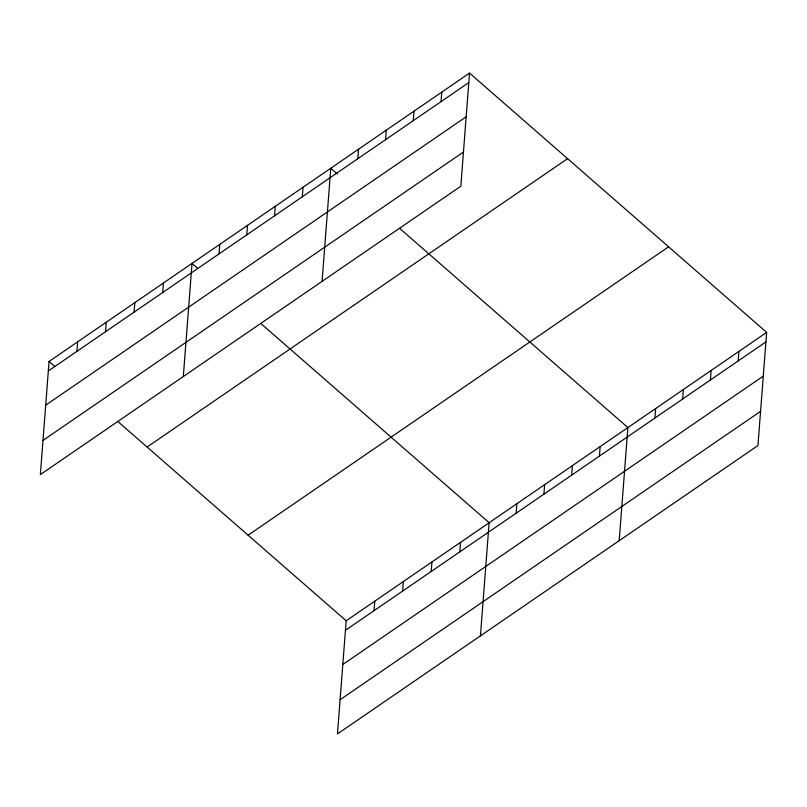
<?xml version="1.0" encoding="UTF-8"?>
<svg xmlns="http://www.w3.org/2000/svg" width="807" height="807" viewBox="0 0 807 807"><rect width="100%" height="100%" fill="white"/><g stroke="black" fill="none" stroke-linecap="round" stroke-linejoin="round"><path stroke-width="1.21" d="M469.533 73.084L49.056 361.465L40.35 474.597L460.827 186.215L469.533 73.084L766.65 332.403L757.944 445.535L337.467 733.916L346.173 620.785L766.65 332.403M76.917 351.368L77.643 341.855M105.505 331.758L106.242 322.245M134.103 312.148L134.83 302.635M162.691 292.538L163.428 283.025M183.31 376.556L192.016 263.415L197.675 268.348M219.04 253.902L219.766 244.38M246.791 234.867L247.517 225.345M274.541 215.832L275.268 206.32M302.292 196.797L303.029 187.285M322.074 281.381L330.779 168.249L337.376 174.009M357.794 158.737L358.53 149.214M385.544 139.702L386.281 130.179M374.034 610.687L374.761 601.175M413.295 120.667L414.031 111.154M402.622 591.077L403.359 581.565M441.046 101.632L441.782 92.119M431.22 571.467L431.947 561.954M459.808 551.857L460.545 542.344M480.427 635.866L489.133 522.734L260.843 323.486M516.157 513.212L516.884 503.699M543.908 494.177L544.634 484.664M571.659 475.152L572.385 465.629M599.409 456.116L600.146 446.594M619.191 540.7L627.896 427.569L399.596 228.32M654.911 418.046L655.647 408.534M682.661 399.011L683.398 389.499M710.412 379.986L711.149 370.463M738.163 360.951L738.899 351.428M48.319 370.978L468.796 82.596M45.696 405.175L466.174 116.793M42.983 440.41L463.46 152.029M147.106 447.038L567.583 158.656M248.122 535.202L668.599 246.821M345.436 630.297L765.914 341.916M342.814 664.494L763.291 376.112M340.1 699.719L760.577 411.338M49.056 361.465L54.715 366.398M117.883 421.536L346.173 620.785"/></g></svg>
